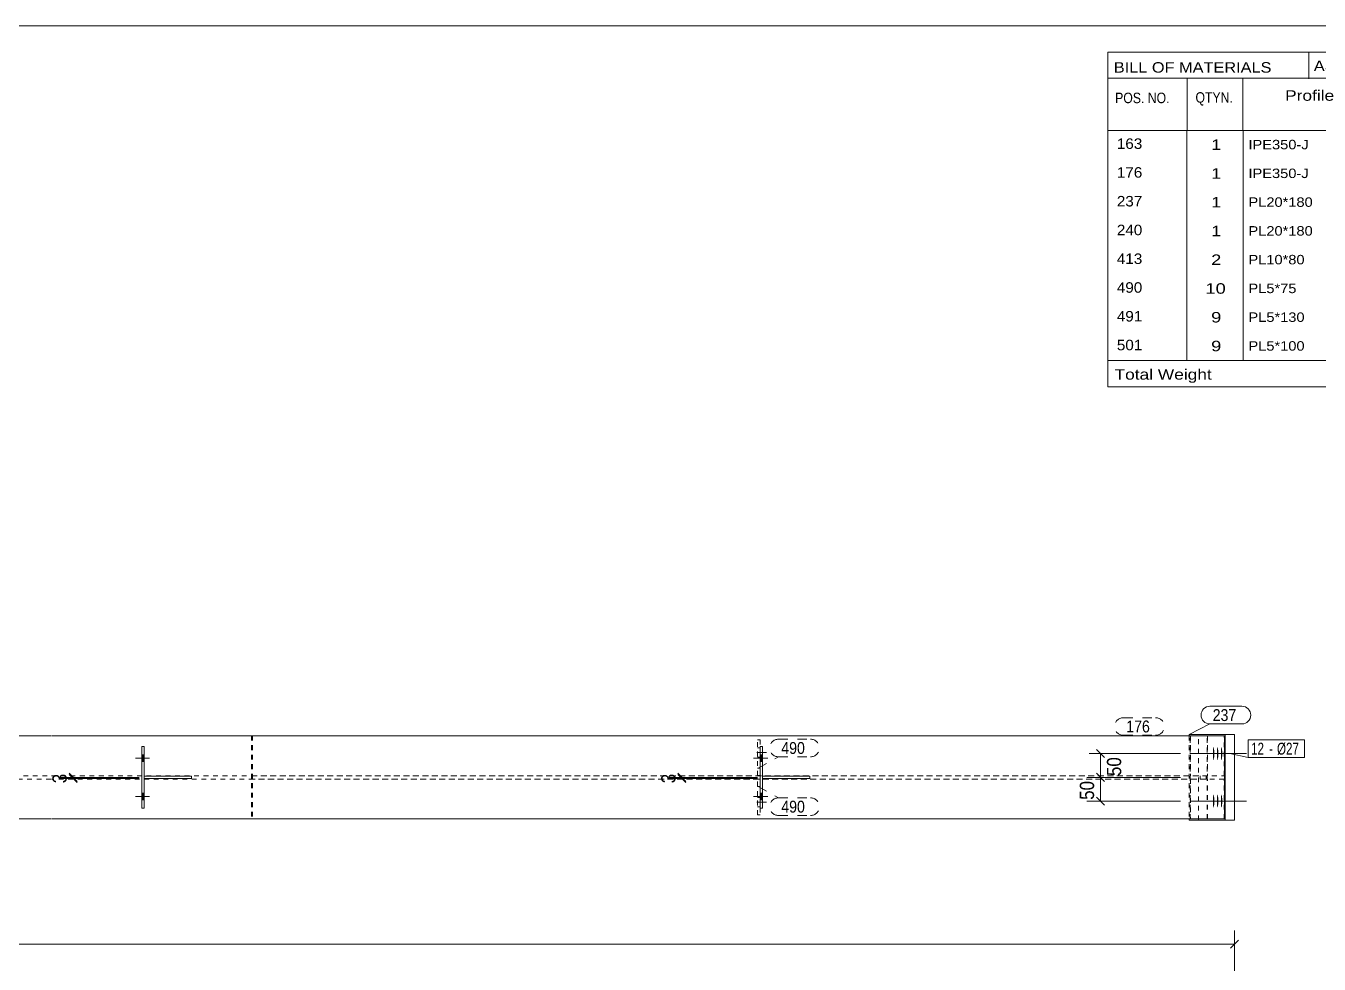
# Model space of a CAD drawing. Header units: millimetres. Extents: x 2 to 825, y 1 to 579.
# Drawn here: x 412.5 to 684.4, y 381.6 to 579 of the extents above; entities that cross this region are included whole.
import ezdxf

# ---------------------------------------------------------------- set-up
doc = ezdxf.new("R2010")
doc.units = ezdxf.units.MM
for name, pattern in [('XKITLINE00', [0]), ('XKITLINE01', [4, 1, -1, 1, -1]), ('XKITLINE02', [4, 2, -2])]:
    doc.linetypes.add(name, pattern=pattern)
for name, color, linetype, lineweight in [('Bolt', 3, 'Continuous', 0), ('BoltMark', 7, 'Continuous', 0), ('Dimensions', 7, 'Continuous', 0), ('DrawingSheet', 5, 'Continuous', 0), ('OtherObjectType', 7, 'Continuous', 0), ('Part', 2, 'Continuous', 0), ('PartMark', 7, 'Continuous', 0)]:
    doc.layers.add(name, color=color, linetype=linetype, lineweight=lineweight)
doc.styles.add('ARIAL', font='ARIAL.TTF')
doc.styles.add('ARIAL_NARROW', font='ARIALN.TTF')

# ---------------------------------------------------------------- blocks, each defined once
blk = doc.blocks.new('*A71')
at = {"layer": 'Bolt'}
for points in [[(662.37, 425.91), (662.37, 425.87), (662.37, 425.84), (662.37, 425.81), (662.37, 425.77), (662.37, 425.74), (662.37, 425.71), (662.37, 425.68), (662.37, 425.64), (662.37, 425.61), (662.37, 425.58), (662.37, 425.55), (662.37, 425.52), (662.36, 425.48), (662.36, 425.45), (662.36, 425.42), (662.36, 425.39), (662.36, 425.36), (662.36, 425.33), (662.36, 425.3), (662.35, 425.27), (662.35, 425.25), (662.35, 425.22), (662.35, 425.19), (662.35, 425.16), (662.34, 425.13), (662.34, 425.11), (662.34, 425.08), (662.34, 425.06), (662.34, 425.03), (662.33, 425.01), (662.33, 424.98), (662.33, 424.96), (662.33, 424.94), (662.32, 424.92), (662.32, 424.9), (662.32, 424.87), (662.32, 424.85), (662.31, 424.84), (662.31, 424.82), (662.31, 424.8), (662.3, 424.78), (662.3, 424.76), (662.3, 424.75), (662.29, 424.73), (662.29, 424.72), (662.29, 424.7), (662.29, 424.69), (662.28, 424.68), (662.28, 424.67), (662.28, 424.66), (662.27, 424.65), (662.27, 424.64), (662.27, 424.63), (662.26, 424.62), (662.26, 424.62), (662.26, 424.61), (662.25, 424.6), (662.25, 424.6), (662.24, 424.6), (662.24, 424.59), (662.24, 424.59), (662.23, 424.59), (662.23, 424.59), (662.23, 424.59), (662.22, 424.59), (662.22, 424.59), (662.22, 424.6), (662.21, 424.6), (662.21, 424.6), (662.21, 424.61), (662.2, 424.62), (662.2, 424.62), (662.2, 424.63), (662.19, 424.64), (662.19, 424.65), (662.19, 424.66), (662.18, 424.67), (662.18, 424.68), (662.18, 424.69), (662.17, 424.7), (662.17, 424.72), (662.17, 424.73), (662.16, 424.75), (662.16, 424.76), (662.16, 424.78), (662.16, 424.8), (662.15, 424.82), (662.15, 424.84), (662.15, 424.85), (662.14, 424.87), (662.14, 424.9), (662.14, 424.92), (662.14, 424.94), (662.13, 424.96), (662.13, 424.98), (662.13, 425.01), (662.13, 425.03), (662.12, 425.06), (662.12, 425.08), (662.12, 425.11), (662.12, 425.13), (662.12, 425.16), (662.11, 425.19), (662.11, 425.22), (662.11, 425.25), (662.11, 425.27), (662.11, 425.3), (662.1, 425.33), (662.1, 425.36), (662.1, 425.39), (662.1, 425.42), (662.1, 425.45), (662.1, 425.48), (662.1, 425.52), (662.1, 425.55), (662.09, 425.58), (662.09, 425.61), (662.09, 425.64), (662.09, 425.68), (662.09, 425.71), (662.09, 425.74), (662.09, 425.77), (662.09, 425.81), (662.09, 425.84), (662.09, 425.87), (662.09, 425.91), (662.09, 425.94), (662.09, 425.97), (662.09, 426.01), (662.09, 426.04), (662.09, 426.07), (662.09, 426.1), (662.09, 426.14), (662.09, 426.17), (662.09, 426.2), (662.09, 426.23), (662.09, 426.27), (662.09, 426.3), (662.1, 426.33), (662.1, 426.36), (662.1, 426.39), (662.1, 426.42), (662.1, 426.46), (662.1, 426.49), (662.1, 426.52), (662.1, 426.55), (662.11, 426.58), (662.11, 426.6), (662.11, 426.63), (662.11, 426.66), (662.11, 426.69), (662.12, 426.72), (662.12, 426.74), (662.12, 426.77), (662.12, 426.8), (662.12, 426.82), (662.13, 426.85), (662.13, 426.87), (662.13, 426.89), (662.13, 426.92), (662.14, 426.94), (662.14, 426.96), (662.14, 426.98), (662.14, 427), (662.15, 427.02), (662.15, 427.04), (662.15, 427.06), (662.16, 427.08), (662.16, 427.1), (662.16, 427.11), (662.16, 427.13), (662.17, 427.14), (662.17, 427.16), (662.17, 427.17), (662.18, 427.19), (662.18, 427.2), (662.18, 427.21), (662.19, 427.22), (662.19, 427.23), (662.19, 427.24), (662.2, 427.25), (662.2, 427.26), (662.2, 427.26), (662.21, 427.27), (662.21, 427.27), (662.21, 427.28), (662.22, 427.28), (662.22, 427.29), (662.22, 427.29), (662.23, 427.29), (662.23, 427.29), (662.23, 427.29), (662.24, 427.29), (662.24, 427.29), (662.24, 427.28), (662.25, 427.28), (662.25, 427.27), (662.26, 427.27), (662.26, 427.26), (662.26, 427.26), (662.27, 427.25), (662.27, 427.24), (662.27, 427.23), (662.28, 427.22), (662.28, 427.21), (662.28, 427.2), (662.29, 427.19), (662.29, 427.17), (662.29, 427.16), (662.29, 427.14), (662.3, 427.13), (662.3, 427.11), (662.3, 427.1), (662.31, 427.08), (662.31, 427.06), (662.31, 427.04), (662.32, 427.02), (662.32, 427), (662.32, 426.98), (662.32, 426.96), (662.33, 426.94), (662.33, 426.92), (662.33, 426.89), (662.33, 426.87), (662.34, 426.85), (662.34, 426.82), (662.34, 426.8), (662.34, 426.77), (662.34, 426.74), (662.35, 426.72), (662.35, 426.69), (662.35, 426.66), (662.35, 426.63), (662.35, 426.6), (662.36, 426.58), (662.36, 426.55), (662.36, 426.52), (662.36, 426.49), (662.36, 426.46), (662.36, 426.42), (662.36, 426.39), (662.37, 426.36), (662.37, 426.33), (662.37, 426.3), (662.37, 426.27), (662.37, 426.23), (662.37, 426.2), (662.37, 426.17), (662.37, 426.14), (662.37, 426.1), (662.37, 426.07), (662.37, 426.04), (662.37, 426.01), (662.37, 425.97), (662.37, 425.94)], [(663.21, 425.91), (663.21, 425.87), (663.21, 425.84), (663.21, 425.81), (663.21, 425.77), (663.21, 425.74), (663.21, 425.71), (663.21, 425.68), (663.21, 425.64), (663.21, 425.61), (663.21, 425.58), (663.21, 425.55), (663.2, 425.52), (663.2, 425.48), (663.2, 425.45), (663.2, 425.42), (663.2, 425.39), (663.2, 425.36), (663.2, 425.33), (663.2, 425.3), (663.19, 425.27), (663.19, 425.25), (663.19, 425.22), (663.19, 425.19), (663.19, 425.16), (663.18, 425.13), (663.18, 425.11), (663.18, 425.08), (663.18, 425.06), (663.18, 425.03), (663.17, 425.01), (663.17, 424.98), (663.17, 424.96), (663.17, 424.94), (663.16, 424.92), (663.16, 424.9), (663.16, 424.87), (663.15, 424.85), (663.15, 424.84), (663.15, 424.82), (663.15, 424.8), (663.14, 424.78), (663.14, 424.76), (663.14, 424.75), (663.13, 424.73), (663.13, 424.72), (663.13, 424.7), (663.12, 424.69), (663.12, 424.68), (663.12, 424.67), (663.11, 424.66), (663.11, 424.65), (663.11, 424.64), (663.1, 424.63), (663.1, 424.62), (663.1, 424.62), (663.09, 424.61), (663.09, 424.6), (663.09, 424.6), (663.08, 424.6), (663.08, 424.59), (663.08, 424.59), (663.07, 424.59), (663.07, 424.59), (663.07, 424.59), (663.06, 424.59), (663.06, 424.59), (663.06, 424.6), (663.05, 424.6), (663.05, 424.6), (663.05, 424.61), (663.04, 424.62), (663.04, 424.62), (663.04, 424.63), (663.03, 424.64), (663.03, 424.65), (663.03, 424.66), (663.02, 424.67), (663.02, 424.68), (663.02, 424.69), (663.01, 424.7), (663.01, 424.72), (663.01, 424.73), (663, 424.75), (663, 424.76), (663, 424.78), (662.99, 424.8), (662.99, 424.82), (662.99, 424.84), (662.99, 424.85), (662.98, 424.87), (662.98, 424.9), (662.98, 424.92), (662.98, 424.94), (662.97, 424.96), (662.97, 424.98), (662.97, 425.01), (662.97, 425.03), (662.96, 425.06), (662.96, 425.08), (662.96, 425.11), (662.96, 425.13), (662.95, 425.16), (662.95, 425.19), (662.95, 425.22), (662.95, 425.25), (662.95, 425.27), (662.95, 425.3), (662.94, 425.33), (662.94, 425.36), (662.94, 425.39), (662.94, 425.42), (662.94, 425.45), (662.94, 425.48), (662.94, 425.52), (662.93, 425.55), (662.93, 425.58), (662.93, 425.61), (662.93, 425.64), (662.93, 425.68), (662.93, 425.71), (662.93, 425.74), (662.93, 425.77), (662.93, 425.81), (662.93, 425.84), (662.93, 425.87), (662.93, 425.91), (662.93, 425.94), (662.93, 425.97), (662.93, 426.01), (662.93, 426.04), (662.93, 426.07), (662.93, 426.1), (662.93, 426.14), (662.93, 426.17), (662.93, 426.2), (662.93, 426.23), (662.93, 426.27), (662.93, 426.3), (662.93, 426.33), (662.94, 426.36), (662.94, 426.39), (662.94, 426.42), (662.94, 426.46), (662.94, 426.49), (662.94, 426.52), (662.94, 426.55), (662.95, 426.58), (662.95, 426.6), (662.95, 426.63), (662.95, 426.66), (662.95, 426.69), (662.95, 426.72), (662.96, 426.74), (662.96, 426.77), (662.96, 426.8), (662.96, 426.82), (662.97, 426.85), (662.97, 426.87), (662.97, 426.89), (662.97, 426.92), (662.98, 426.94), (662.98, 426.96), (662.98, 426.98), (662.98, 427), (662.99, 427.02), (662.99, 427.04), (662.99, 427.06), (662.99, 427.08), (663, 427.1), (663, 427.11), (663, 427.13), (663.01, 427.14), (663.01, 427.16), (663.01, 427.17), (663.02, 427.19), (663.02, 427.2), (663.02, 427.21), (663.03, 427.22), (663.03, 427.23), (663.03, 427.24), (663.04, 427.25), (663.04, 427.26), (663.04, 427.26), (663.05, 427.27), (663.05, 427.27), (663.05, 427.28), (663.06, 427.28), (663.06, 427.29), (663.06, 427.29), (663.07, 427.29), (663.07, 427.29), (663.07, 427.29), (663.08, 427.29), (663.08, 427.29), (663.08, 427.28), (663.09, 427.28), (663.09, 427.27), (663.09, 427.27), (663.1, 427.26), (663.1, 427.26), (663.1, 427.25), (663.11, 427.24), (663.11, 427.23), (663.11, 427.22), (663.12, 427.21), (663.12, 427.2), (663.12, 427.19), (663.13, 427.17), (663.13, 427.16), (663.13, 427.14), (663.14, 427.13), (663.14, 427.11), (663.14, 427.1), (663.15, 427.08), (663.15, 427.06), (663.15, 427.04), (663.15, 427.02), (663.16, 427), (663.16, 426.98), (663.16, 426.96), (663.17, 426.94), (663.17, 426.92), (663.17, 426.89), (663.17, 426.87), (663.18, 426.85), (663.18, 426.82), (663.18, 426.8), (663.18, 426.77), (663.18, 426.74), (663.19, 426.72), (663.19, 426.69), (663.19, 426.66), (663.19, 426.63), (663.19, 426.6), (663.2, 426.58), (663.2, 426.55), (663.2, 426.52), (663.2, 426.49), (663.2, 426.46), (663.2, 426.42), (663.2, 426.39), (663.2, 426.36), (663.21, 426.33), (663.21, 426.3), (663.21, 426.27), (663.21, 426.23), (663.21, 426.2), (663.21, 426.17), (663.21, 426.14), (663.21, 426.1), (663.21, 426.07), (663.21, 426.04), (663.21, 426.01), (663.21, 425.97), (663.21, 425.94)], [(664.05, 425.91), (664.05, 425.87), (664.05, 425.84), (664.05, 425.81), (664.05, 425.77), (664.05, 425.74), (664.05, 425.71), (664.05, 425.68), (664.05, 425.64), (664.05, 425.61), (664.05, 425.58), (664.04, 425.55), (664.04, 425.52), (664.04, 425.48), (664.04, 425.45), (664.04, 425.42), (664.04, 425.39), (664.04, 425.36), (664.04, 425.33), (664.03, 425.3), (664.03, 425.27), (664.03, 425.25), (664.03, 425.22), (664.03, 425.19), (664.03, 425.16), (664.02, 425.13), (664.02, 425.11), (664.02, 425.08), (664.02, 425.06), (664.01, 425.03), (664.01, 425.01), (664.01, 424.98), (664.01, 424.96), (664, 424.94), (664, 424.92), (664, 424.9), (664, 424.87), (663.99, 424.85), (663.99, 424.84), (663.99, 424.82), (663.99, 424.8), (663.98, 424.78), (663.98, 424.76), (663.98, 424.75), (663.97, 424.73), (663.97, 424.72), (663.97, 424.7), (663.96, 424.69), (663.96, 424.68), (663.96, 424.67), (663.95, 424.66), (663.95, 424.65), (663.95, 424.64), (663.94, 424.63), (663.94, 424.62), (663.94, 424.62), (663.93, 424.61), (663.93, 424.6), (663.93, 424.6), (663.92, 424.6), (663.92, 424.59), (663.92, 424.59), (663.91, 424.59), (663.91, 424.59), (663.91, 424.59), (663.9, 424.59), (663.9, 424.59), (663.9, 424.6), (663.89, 424.6), (663.89, 424.6), (663.89, 424.61), (663.88, 424.62), (663.88, 424.62), (663.87, 424.63), (663.87, 424.64), (663.87, 424.65), (663.86, 424.66), (663.86, 424.67), (663.86, 424.68), (663.86, 424.69), (663.85, 424.7), (663.85, 424.72), (663.85, 424.73), (663.84, 424.75), (663.84, 424.76), (663.84, 424.78), (663.83, 424.8), (663.83, 424.82), (663.83, 424.84), (663.83, 424.85), (663.82, 424.87), (663.82, 424.9), (663.82, 424.92), (663.81, 424.94), (663.81, 424.96), (663.81, 424.98), (663.81, 425.01), (663.8, 425.03), (663.8, 425.06), (663.8, 425.08), (663.8, 425.11), (663.8, 425.13), (663.79, 425.16), (663.79, 425.19), (663.79, 425.22), (663.79, 425.25), (663.79, 425.27), (663.78, 425.3), (663.78, 425.33), (663.78, 425.36), (663.78, 425.39), (663.78, 425.42), (663.78, 425.45), (663.78, 425.48), (663.77, 425.52), (663.77, 425.55), (663.77, 425.58), (663.77, 425.61), (663.77, 425.64), (663.77, 425.68), (663.77, 425.71), (663.77, 425.74), (663.77, 425.77), (663.77, 425.81), (663.77, 425.84), (663.77, 425.87), (663.77, 425.91), (663.77, 425.94), (663.77, 425.97), (663.77, 426.01), (663.77, 426.04), (663.77, 426.07), (663.77, 426.1), (663.77, 426.14), (663.77, 426.17), (663.77, 426.2), (663.77, 426.23), (663.77, 426.27), (663.77, 426.3), (663.77, 426.33), (663.77, 426.36), (663.78, 426.39), (663.78, 426.42), (663.78, 426.46), (663.78, 426.49), (663.78, 426.52), (663.78, 426.55), (663.78, 426.58), (663.79, 426.6), (663.79, 426.63), (663.79, 426.66), (663.79, 426.69), (663.79, 426.72), (663.8, 426.74), (663.8, 426.77), (663.8, 426.8), (663.8, 426.82), (663.8, 426.85), (663.81, 426.87), (663.81, 426.89), (663.81, 426.92), (663.81, 426.94), (663.82, 426.96), (663.82, 426.98), (663.82, 427), (663.83, 427.02), (663.83, 427.04), (663.83, 427.06), (663.83, 427.08), (663.84, 427.1), (663.84, 427.11), (663.84, 427.13), (663.85, 427.14), (663.85, 427.16), (663.85, 427.17), (663.86, 427.19), (663.86, 427.2), (663.86, 427.21), (663.86, 427.22), (663.87, 427.23), (663.87, 427.24), (663.87, 427.25), (663.88, 427.26), (663.88, 427.26), (663.89, 427.27), (663.89, 427.27), (663.89, 427.28), (663.9, 427.28), (663.9, 427.29), (663.9, 427.29), (663.91, 427.29), (663.91, 427.29), (663.91, 427.29), (663.92, 427.29), (663.92, 427.29), (663.92, 427.28), (663.93, 427.28), (663.93, 427.27), (663.93, 427.27), (663.94, 427.26), (663.94, 427.26), (663.94, 427.25), (663.95, 427.24), (663.95, 427.23), (663.95, 427.22), (663.96, 427.21), (663.96, 427.2), (663.96, 427.19), (663.97, 427.17), (663.97, 427.16), (663.97, 427.14), (663.98, 427.13), (663.98, 427.11), (663.98, 427.1), (663.99, 427.08), (663.99, 427.06), (663.99, 427.04), (663.99, 427.02), (664, 427), (664, 426.98), (664, 426.96), (664, 426.94), (664.01, 426.92), (664.01, 426.89), (664.01, 426.87), (664.01, 426.85), (664.02, 426.82), (664.02, 426.8), (664.02, 426.77), (664.02, 426.74), (664.03, 426.72), (664.03, 426.69), (664.03, 426.66), (664.03, 426.63), (664.03, 426.6), (664.03, 426.58), (664.04, 426.55), (664.04, 426.52), (664.04, 426.49), (664.04, 426.46), (664.04, 426.42), (664.04, 426.39), (664.04, 426.36), (664.04, 426.33), (664.05, 426.3), (664.05, 426.27), (664.05, 426.23), (664.05, 426.2), (664.05, 426.17), (664.05, 426.14), (664.05, 426.1), (664.05, 426.07), (664.05, 426.04), (664.05, 426.01), (664.05, 425.97), (664.05, 425.94)], [(662.37, 415.91), (662.37, 415.87), (662.37, 415.84), (662.37, 415.81), (662.37, 415.77), (662.37, 415.74), (662.37, 415.71), (662.37, 415.68), (662.37, 415.64), (662.37, 415.61), (662.37, 415.58), (662.37, 415.55), (662.37, 415.52), (662.36, 415.48), (662.36, 415.45), (662.36, 415.42), (662.36, 415.39), (662.36, 415.36), (662.36, 415.33), (662.36, 415.3), (662.35, 415.27), (662.35, 415.25), (662.35, 415.22), (662.35, 415.19), (662.35, 415.16), (662.34, 415.13), (662.34, 415.11), (662.34, 415.08), (662.34, 415.06), (662.34, 415.03), (662.33, 415.01), (662.33, 414.98), (662.33, 414.96), (662.33, 414.94), (662.32, 414.92), (662.32, 414.9), (662.32, 414.87), (662.32, 414.85), (662.31, 414.84), (662.31, 414.82), (662.31, 414.8), (662.3, 414.78), (662.3, 414.76), (662.3, 414.75), (662.29, 414.73), (662.29, 414.72), (662.29, 414.7), (662.29, 414.69), (662.28, 414.68), (662.28, 414.67), (662.28, 414.66), (662.27, 414.65), (662.27, 414.64), (662.27, 414.63), (662.26, 414.62), (662.26, 414.62), (662.26, 414.61), (662.25, 414.6), (662.25, 414.6), (662.24, 414.6), (662.24, 414.59), (662.24, 414.59), (662.23, 414.59), (662.23, 414.59), (662.23, 414.59), (662.22, 414.59), (662.22, 414.59), (662.22, 414.6), (662.21, 414.6), (662.21, 414.6), (662.21, 414.61), (662.2, 414.62), (662.2, 414.62), (662.2, 414.63), (662.19, 414.64), (662.19, 414.65), (662.19, 414.66), (662.18, 414.67), (662.18, 414.68), (662.18, 414.69), (662.17, 414.7), (662.17, 414.72), (662.17, 414.73), (662.16, 414.75), (662.16, 414.76), (662.16, 414.78), (662.16, 414.8), (662.15, 414.82), (662.15, 414.84), (662.15, 414.85), (662.14, 414.87), (662.14, 414.9), (662.14, 414.92), (662.14, 414.94), (662.13, 414.96), (662.13, 414.98), (662.13, 415.01), (662.13, 415.03), (662.12, 415.06), (662.12, 415.08), (662.12, 415.11), (662.12, 415.13), (662.12, 415.16), (662.11, 415.19), (662.11, 415.22), (662.11, 415.25), (662.11, 415.27), (662.11, 415.3), (662.1, 415.33), (662.1, 415.36), (662.1, 415.39), (662.1, 415.42), (662.1, 415.45), (662.1, 415.48), (662.1, 415.52), (662.1, 415.55), (662.09, 415.58), (662.09, 415.61), (662.09, 415.64), (662.09, 415.68), (662.09, 415.71), (662.09, 415.74), (662.09, 415.77), (662.09, 415.81), (662.09, 415.84), (662.09, 415.87), (662.09, 415.91), (662.09, 415.94), (662.09, 415.97), (662.09, 416.01), (662.09, 416.04), (662.09, 416.07), (662.09, 416.1), (662.09, 416.14), (662.09, 416.17), (662.09, 416.2), (662.09, 416.23), (662.09, 416.27), (662.09, 416.3), (662.1, 416.33), (662.1, 416.36), (662.1, 416.39), (662.1, 416.42), (662.1, 416.46), (662.1, 416.49), (662.1, 416.52), (662.1, 416.55), (662.11, 416.58), (662.11, 416.6), (662.11, 416.63), (662.11, 416.66), (662.11, 416.69), (662.12, 416.72), (662.12, 416.74), (662.12, 416.77), (662.12, 416.8), (662.12, 416.82), (662.13, 416.85), (662.13, 416.87), (662.13, 416.89), (662.13, 416.92), (662.14, 416.94), (662.14, 416.96), (662.14, 416.98), (662.14, 417), (662.15, 417.02), (662.15, 417.04), (662.15, 417.06), (662.16, 417.08), (662.16, 417.1), (662.16, 417.11), (662.16, 417.13), (662.17, 417.14), (662.17, 417.16), (662.17, 417.17), (662.18, 417.19), (662.18, 417.2), (662.18, 417.21), (662.19, 417.22), (662.19, 417.23), (662.19, 417.24), (662.2, 417.25), (662.2, 417.26), (662.2, 417.26), (662.21, 417.27), (662.21, 417.27), (662.21, 417.28), (662.22, 417.28), (662.22, 417.29), (662.22, 417.29), (662.23, 417.29), (662.23, 417.29), (662.23, 417.29), (662.24, 417.29), (662.24, 417.29), (662.24, 417.28), (662.25, 417.28), (662.25, 417.27), (662.26, 417.27), (662.26, 417.26), (662.26, 417.26), (662.27, 417.25), (662.27, 417.24), (662.27, 417.23), (662.28, 417.22), (662.28, 417.21), (662.28, 417.2), (662.29, 417.19), (662.29, 417.17), (662.29, 417.16), (662.29, 417.14), (662.3, 417.13), (662.3, 417.11), (662.3, 417.1), (662.31, 417.08), (662.31, 417.06), (662.31, 417.04), (662.32, 417.02), (662.32, 417), (662.32, 416.98), (662.32, 416.96), (662.33, 416.94), (662.33, 416.92), (662.33, 416.89), (662.33, 416.87), (662.34, 416.85), (662.34, 416.82), (662.34, 416.8), (662.34, 416.77), (662.34, 416.74), (662.35, 416.72), (662.35, 416.69), (662.35, 416.66), (662.35, 416.63), (662.35, 416.6), (662.36, 416.58), (662.36, 416.55), (662.36, 416.52), (662.36, 416.49), (662.36, 416.46), (662.36, 416.42), (662.36, 416.39), (662.37, 416.36), (662.37, 416.33), (662.37, 416.3), (662.37, 416.27), (662.37, 416.23), (662.37, 416.2), (662.37, 416.17), (662.37, 416.14), (662.37, 416.1), (662.37, 416.07), (662.37, 416.04), (662.37, 416.01), (662.37, 415.97), (662.37, 415.94)], [(663.21, 415.91), (663.21, 415.87), (663.21, 415.84), (663.21, 415.81), (663.21, 415.77), (663.21, 415.74), (663.21, 415.71), (663.21, 415.68), (663.21, 415.64), (663.21, 415.61), (663.21, 415.58), (663.21, 415.55), (663.2, 415.52), (663.2, 415.48), (663.2, 415.45), (663.2, 415.42), (663.2, 415.39), (663.2, 415.36), (663.2, 415.33), (663.2, 415.3), (663.19, 415.27), (663.19, 415.25), (663.19, 415.22), (663.19, 415.19), (663.19, 415.16), (663.18, 415.13), (663.18, 415.11), (663.18, 415.08), (663.18, 415.06), (663.18, 415.03), (663.17, 415.01), (663.17, 414.98), (663.17, 414.96), (663.17, 414.94), (663.16, 414.92), (663.16, 414.9), (663.16, 414.87), (663.15, 414.85), (663.15, 414.84), (663.15, 414.82), (663.15, 414.8), (663.14, 414.78), (663.14, 414.76), (663.14, 414.75), (663.13, 414.73), (663.13, 414.72), (663.13, 414.7), (663.12, 414.69), (663.12, 414.68), (663.12, 414.67), (663.11, 414.66), (663.11, 414.65), (663.11, 414.64), (663.1, 414.63), (663.1, 414.62), (663.1, 414.62), (663.09, 414.61), (663.09, 414.6), (663.09, 414.6), (663.08, 414.6), (663.08, 414.59), (663.08, 414.59), (663.07, 414.59), (663.07, 414.59), (663.07, 414.59), (663.06, 414.59), (663.06, 414.59), (663.06, 414.6), (663.05, 414.6), (663.05, 414.6), (663.05, 414.61), (663.04, 414.62), (663.04, 414.62), (663.04, 414.63), (663.03, 414.64), (663.03, 414.65), (663.03, 414.66), (663.02, 414.67), (663.02, 414.68), (663.02, 414.69), (663.01, 414.7), (663.01, 414.72), (663.01, 414.73), (663, 414.75), (663, 414.76), (663, 414.78), (662.99, 414.8), (662.99, 414.82), (662.99, 414.84), (662.99, 414.85), (662.98, 414.87), (662.98, 414.9), (662.98, 414.92), (662.98, 414.94), (662.97, 414.96), (662.97, 414.98), (662.97, 415.01), (662.97, 415.03), (662.96, 415.06), (662.96, 415.08), (662.96, 415.11), (662.96, 415.13), (662.95, 415.16), (662.95, 415.19), (662.95, 415.22), (662.95, 415.25), (662.95, 415.27), (662.95, 415.3), (662.94, 415.33), (662.94, 415.36), (662.94, 415.39), (662.94, 415.42), (662.94, 415.45), (662.94, 415.48), (662.94, 415.52), (662.93, 415.55), (662.93, 415.58), (662.93, 415.61), (662.93, 415.64), (662.93, 415.68), (662.93, 415.71), (662.93, 415.74), (662.93, 415.77), (662.93, 415.81), (662.93, 415.84), (662.93, 415.87), (662.93, 415.91), (662.93, 415.94), (662.93, 415.97), (662.93, 416.01), (662.93, 416.04), (662.93, 416.07), (662.93, 416.1), (662.93, 416.14), (662.93, 416.17), (662.93, 416.2), (662.93, 416.23), (662.93, 416.27), (662.93, 416.3), (662.93, 416.33), (662.94, 416.36), (662.94, 416.39), (662.94, 416.42), (662.94, 416.46), (662.94, 416.49), (662.94, 416.52), (662.94, 416.55), (662.95, 416.58), (662.95, 416.6), (662.95, 416.63), (662.95, 416.66), (662.95, 416.69), (662.95, 416.72), (662.96, 416.74), (662.96, 416.77), (662.96, 416.8), (662.96, 416.82), (662.97, 416.85), (662.97, 416.87), (662.97, 416.89), (662.97, 416.92), (662.98, 416.94), (662.98, 416.96), (662.98, 416.98), (662.98, 417), (662.99, 417.02), (662.99, 417.04), (662.99, 417.06), (662.99, 417.08), (663, 417.1), (663, 417.11), (663, 417.13), (663.01, 417.14), (663.01, 417.16), (663.01, 417.17), (663.02, 417.19), (663.02, 417.2), (663.02, 417.21), (663.03, 417.22), (663.03, 417.23), (663.03, 417.24), (663.04, 417.25), (663.04, 417.26), (663.04, 417.26), (663.05, 417.27), (663.05, 417.27), (663.05, 417.28), (663.06, 417.28), (663.06, 417.29), (663.06, 417.29), (663.07, 417.29), (663.07, 417.29), (663.07, 417.29), (663.08, 417.29), (663.08, 417.29), (663.08, 417.28), (663.09, 417.28), (663.09, 417.27), (663.09, 417.27), (663.1, 417.26), (663.1, 417.26), (663.1, 417.25), (663.11, 417.24), (663.11, 417.23), (663.11, 417.22), (663.12, 417.21), (663.12, 417.2), (663.12, 417.19), (663.13, 417.17), (663.13, 417.16), (663.13, 417.14), (663.14, 417.13), (663.14, 417.11), (663.14, 417.1), (663.15, 417.08), (663.15, 417.06), (663.15, 417.04), (663.15, 417.02), (663.16, 417), (663.16, 416.98), (663.16, 416.96), (663.17, 416.94), (663.17, 416.92), (663.17, 416.89), (663.17, 416.87), (663.18, 416.85), (663.18, 416.82), (663.18, 416.8), (663.18, 416.77), (663.18, 416.74), (663.19, 416.72), (663.19, 416.69), (663.19, 416.66), (663.19, 416.63), (663.19, 416.6), (663.2, 416.58), (663.2, 416.55), (663.2, 416.52), (663.2, 416.49), (663.2, 416.46), (663.2, 416.42), (663.2, 416.39), (663.2, 416.36), (663.21, 416.33), (663.21, 416.3), (663.21, 416.27), (663.21, 416.23), (663.21, 416.2), (663.21, 416.17), (663.21, 416.14), (663.21, 416.1), (663.21, 416.07), (663.21, 416.04), (663.21, 416.01), (663.21, 415.97), (663.21, 415.94)], [(664.05, 415.91), (664.05, 415.87), (664.05, 415.84), (664.05, 415.81), (664.05, 415.77), (664.05, 415.74), (664.05, 415.71), (664.05, 415.68), (664.05, 415.64), (664.05, 415.61), (664.05, 415.58), (664.04, 415.55), (664.04, 415.52), (664.04, 415.48), (664.04, 415.45), (664.04, 415.42), (664.04, 415.39), (664.04, 415.36), (664.04, 415.33), (664.03, 415.3), (664.03, 415.27), (664.03, 415.25), (664.03, 415.22), (664.03, 415.19), (664.03, 415.16), (664.02, 415.13), (664.02, 415.11), (664.02, 415.08), (664.02, 415.06), (664.01, 415.03), (664.01, 415.01), (664.01, 414.98), (664.01, 414.96), (664, 414.94), (664, 414.92), (664, 414.9), (664, 414.87), (663.99, 414.85), (663.99, 414.84), (663.99, 414.82), (663.99, 414.8), (663.98, 414.78), (663.98, 414.76), (663.98, 414.75), (663.97, 414.73), (663.97, 414.72), (663.97, 414.7), (663.96, 414.69), (663.96, 414.68), (663.96, 414.67), (663.95, 414.66), (663.95, 414.65), (663.95, 414.64), (663.94, 414.63), (663.94, 414.62), (663.94, 414.62), (663.93, 414.61), (663.93, 414.6), (663.93, 414.6), (663.92, 414.6), (663.92, 414.59), (663.92, 414.59), (663.91, 414.59), (663.91, 414.59), (663.91, 414.59), (663.9, 414.59), (663.9, 414.59), (663.9, 414.6), (663.89, 414.6), (663.89, 414.6), (663.89, 414.61), (663.88, 414.62), (663.88, 414.62), (663.87, 414.63), (663.87, 414.64), (663.87, 414.65), (663.86, 414.66), (663.86, 414.67), (663.86, 414.68), (663.86, 414.69), (663.85, 414.7), (663.85, 414.72), (663.85, 414.73), (663.84, 414.75), (663.84, 414.76), (663.84, 414.78), (663.83, 414.8), (663.83, 414.82), (663.83, 414.84), (663.83, 414.85), (663.82, 414.87), (663.82, 414.9), (663.82, 414.92), (663.81, 414.94), (663.81, 414.96), (663.81, 414.98), (663.81, 415.01), (663.8, 415.03), (663.8, 415.06), (663.8, 415.08), (663.8, 415.11), (663.8, 415.13), (663.79, 415.16), (663.79, 415.19), (663.79, 415.22), (663.79, 415.25), (663.79, 415.27), (663.78, 415.3), (663.78, 415.33), (663.78, 415.36), (663.78, 415.39), (663.78, 415.42), (663.78, 415.45), (663.78, 415.48), (663.77, 415.52), (663.77, 415.55), (663.77, 415.58), (663.77, 415.61), (663.77, 415.64), (663.77, 415.68), (663.77, 415.71), (663.77, 415.74), (663.77, 415.77), (663.77, 415.81), (663.77, 415.84), (663.77, 415.87), (663.77, 415.91), (663.77, 415.94), (663.77, 415.97), (663.77, 416.01), (663.77, 416.04), (663.77, 416.07), (663.77, 416.1), (663.77, 416.14), (663.77, 416.17), (663.77, 416.2), (663.77, 416.23), (663.77, 416.27), (663.77, 416.3), (663.77, 416.33), (663.77, 416.36), (663.78, 416.39), (663.78, 416.42), (663.78, 416.46), (663.78, 416.49), (663.78, 416.52), (663.78, 416.55), (663.78, 416.58), (663.79, 416.6), (663.79, 416.63), (663.79, 416.66), (663.79, 416.69), (663.79, 416.72), (663.8, 416.74), (663.8, 416.77), (663.8, 416.8), (663.8, 416.82), (663.8, 416.85), (663.81, 416.87), (663.81, 416.89), (663.81, 416.92), (663.81, 416.94), (663.82, 416.96), (663.82, 416.98), (663.82, 417), (663.83, 417.02), (663.83, 417.04), (663.83, 417.06), (663.83, 417.08), (663.84, 417.1), (663.84, 417.11), (663.84, 417.13), (663.85, 417.14), (663.85, 417.16), (663.85, 417.17), (663.86, 417.19), (663.86, 417.2), (663.86, 417.21), (663.86, 417.22), (663.87, 417.23), (663.87, 417.24), (663.87, 417.25), (663.88, 417.26), (663.88, 417.26), (663.89, 417.27), (663.89, 417.27), (663.89, 417.28), (663.9, 417.28), (663.9, 417.29), (663.9, 417.29), (663.91, 417.29), (663.91, 417.29), (663.91, 417.29), (663.92, 417.29), (663.92, 417.29), (663.92, 417.28), (663.93, 417.28), (663.93, 417.27), (663.93, 417.27), (663.94, 417.26), (663.94, 417.26), (663.94, 417.25), (663.95, 417.24), (663.95, 417.23), (663.95, 417.22), (663.96, 417.21), (663.96, 417.2), (663.96, 417.19), (663.97, 417.17), (663.97, 417.16), (663.97, 417.14), (663.98, 417.13), (663.98, 417.11), (663.98, 417.1), (663.99, 417.08), (663.99, 417.06), (663.99, 417.04), (663.99, 417.02), (664, 417), (664, 416.98), (664, 416.96), (664, 416.94), (664.01, 416.92), (664.01, 416.89), (664.01, 416.87), (664.01, 416.85), (664.02, 416.82), (664.02, 416.8), (664.02, 416.77), (664.02, 416.74), (664.03, 416.72), (664.03, 416.69), (664.03, 416.66), (664.03, 416.63), (664.03, 416.6), (664.03, 416.58), (664.04, 416.55), (664.04, 416.52), (664.04, 416.49), (664.04, 416.46), (664.04, 416.42), (664.04, 416.39), (664.04, 416.36), (664.04, 416.33), (664.05, 416.3), (664.05, 416.27), (664.05, 416.23), (664.05, 416.2), (664.05, 416.17), (664.05, 416.14), (664.05, 416.1), (664.05, 416.07), (664.05, 416.04), (664.05, 416.01), (664.05, 415.97), (664.05, 415.94)]]:
    blk.add_hatch(color=3, dxfattribs=at).paths.add_polyline_path(points, flags=17)
at = {"layer": 'Bolt', "color": 3, "linetype": 'XKITLINE02', "lineweight": 0}
for p, q in [((663.26, 425.94), (656.29, 425.94)), ((664.1, 425.94), (657.13, 425.94)), ((664.93, 425.94), (657.97, 425.94)), ((663.26, 415.94), (656.29, 415.94)), ((664.1, 415.94), (657.13, 415.94)), ((664.93, 415.94), (657.97, 415.94))]:
    blk.add_line(p, q, dxfattribs=at)
at = {"layer": 'Bolt', "color": 3, "linetype": 'XKITLINE00', "lineweight": 0}
for p, q in [((667.45, 425.94), (660.49, 425.94)), ((668.29, 425.94), (661.33, 425.94)), ((669.13, 425.94), (662.17, 425.94)), ((667.45, 415.94), (660.49, 415.94)), ((668.29, 415.94), (661.33, 415.94)), ((669.13, 415.94), (662.17, 415.94))]:
    blk.add_line(p, q, dxfattribs=at)
blk = doc.blocks.new('*A73')
at = {"layer": 'Part', "color": 2, "linetype": 'XKITLINE00', "lineweight": 0}
for p, q in [((417.79, 429.69), (369.99, 429.69)), ((664.54, 429.69), (417.89, 429.69)), ((664.54, 412.19), (664.54, 429.69)), ((369.99, 412.19), (417.79, 412.19)), ((417.89, 412.19), (664.54, 412.19))]:
    blk.add_line(p, q, dxfattribs=at)
at = {"layer": 'Part', "color": 7, "linetype": 'XKITLINE01', "lineweight": 0}
for p, q in [((660.85, 412.19), (660.85, 429.69)), ((660.96, 429.69), (660.96, 421.29)), ((664.42, 421.29), (664.42, 429.69)), ((369.99, 421.29), (417.79, 421.29)), ((417.79, 420.59), (369.99, 420.59)), ((417.89, 421.29), (664.42, 421.29)), ((664.42, 420.59), (417.89, 420.59)), ((660.96, 412.19), (660.96, 420.59)), ((664.42, 412.19), (664.42, 420.59))]:
    blk.add_line(p, q, dxfattribs=at)
blk = doc.blocks.new('*A74')
at = {"layer": 'Part', "color": 2, "linetype": 'XKITLINE00', "lineweight": 0}
for p, q in [((566.87, 414.44), (566.87, 427.44)), ((566.87, 427.44), (567.37, 427.44)), ((567.37, 427.44), (567.37, 414.44)), ((567.37, 414.44), (566.87, 414.44))]:
    blk.add_line(p, q, dxfattribs=at)
blk = doc.blocks.new('*A75')
at = {"layer": 'Part', "color": 2, "linetype": 'XKITLINE00', "lineweight": 0}
for p, q in [((567.37, 421.19), (577.37, 421.19)), ((577.37, 420.69), (567.37, 420.69)), ((577.37, 420.69), (577.37, 421.19))]:
    blk.add_line(p, q, dxfattribs=at)
at = {"layer": 'Part', "color": 7, "linetype": 'XKITLINE01', "lineweight": 0}
blk.add_line((567.37, 420.69), (567.37, 421.19), dxfattribs=at)
blk.add_line((567.37, 420.69), (567.37, 421.19), dxfattribs=at)
blk = doc.blocks.new('*A76')
at = {"layer": 'Part', "color": 7, "linetype": 'XKITLINE01', "lineweight": 0}
for p, q in [((566.37, 413.04), (566.37, 420.54)), ((566.37, 420.54), (566.87, 420.54)), ((566.37, 419.04), (566.87, 419.04)), ((566.87, 420.54), (566.87, 413.04)), ((566.87, 413.04), (566.37, 413.04))]:
    blk.add_line(p, q, dxfattribs=at)
blk = doc.blocks.new('*A77')
at = {"layer": 'Part', "color": 7, "linetype": 'XKITLINE01', "lineweight": 0}
for p, q in [((566.37, 421.34), (566.37, 428.84)), ((566.37, 428.84), (566.87, 428.84)), ((566.87, 428.84), (566.87, 421.34)), ((566.37, 422.84), (566.87, 422.84)), ((566.87, 421.34), (566.37, 421.34))]:
    blk.add_line(p, q, dxfattribs=at)
blk = doc.blocks.new('*A78')
at = {"layer": 'Part', "color": 2, "linetype": 'XKITLINE00', "lineweight": 0}
for p, q in [((436.87, 414.44), (436.87, 427.44)), ((436.87, 427.44), (437.37, 427.44)), ((437.37, 427.44), (437.37, 414.44)), ((437.37, 414.44), (436.87, 414.44))]:
    blk.add_line(p, q, dxfattribs=at)
blk = doc.blocks.new('*A79')
at = {"layer": 'Part', "color": 2, "linetype": 'XKITLINE00', "lineweight": 0}
for p, q in [((437.37, 421.19), (447.37, 421.19)), ((447.37, 420.69), (437.37, 420.69)), ((447.37, 420.69), (447.37, 421.19))]:
    blk.add_line(p, q, dxfattribs=at)
at = {"layer": 'Part', "color": 7, "linetype": 'XKITLINE01', "lineweight": 0}
blk.add_line((437.37, 420.69), (437.37, 421.19), dxfattribs=at)
blk.add_line((437.37, 420.69), (437.37, 421.19), dxfattribs=at)
blk = doc.blocks.new('*A102')
at = {"layer": 'Part', "color": 7, "linetype": 'XKITLINE01', "lineweight": 0}
for p, q in [((459.97, 429.69), (657.4, 429.69)), ((459.97, 429.69), (459.97, 412.19)), ((460.15, 429.69), (460.15, 412.19)), ((657.28, 412.19), (657.28, 429.69)), ((657.4, 429.69), (657.4, 421.29)), ((460.15, 421.29), (660.69, 421.29)), ((660.69, 420.59), (460.15, 420.59)), ((657.4, 420.59), (657.4, 412.19)), ((659.39, 420.59), (659.39, 421.29)), ((660.69, 421.29), (660.69, 420.59)), ((657.4, 412.19), (459.97, 412.19))]:
    blk.add_line(p, q, dxfattribs=at)
blk = doc.blocks.new('*A103')
at = {"layer": 'Part', "color": 2, "linetype": 'XKITLINE00', "lineweight": 0}
for p, q in [((657.09, 429.94), (657.09, 429.69)), ((664.64, 429.94), (657.09, 429.94)), ((666.63, 429.94), (664.64, 429.94)), ((664.64, 411.94), (664.64, 429.94)), ((666.63, 429.94), (666.63, 411.94)), ((657.09, 411.94), (657.09, 412.19)), ((666.63, 411.94), (657.09, 411.94))]:
    blk.add_line(p, q, dxfattribs=at)
at = {"layer": 'Part', "color": 7, "linetype": 'XKITLINE01', "lineweight": 0}
for p, q in [((657.09, 429.69), (657.09, 412.19)), ((659.08, 411.94), (659.08, 429.94))]:
    blk.add_line(p, q, dxfattribs=at)
blk = doc.blocks.new('*A107')
at = {"layer": 'Bolt'}
for points in [[(566.87, 425.64), (567.37, 425.64), (567.37, 424.24), (566.87, 424.24)], [(566.87, 425.64), (567.37, 425.64), (567.37, 424.24), (566.87, 424.24)], [(566.87, 417.64), (567.37, 417.64), (567.37, 416.24), (566.87, 416.24)], [(566.87, 417.64), (567.37, 417.64), (567.37, 416.24), (566.87, 416.24)]]:
    blk.add_hatch(color=3, dxfattribs=at).paths.add_polyline_path(points, flags=17)
at = {"layer": 'Bolt', "color": 3, "linetype": 'XKITLINE00', "lineweight": 0}
for p, q in [((568.53, 424.94), (565.53, 424.94)), ((568.53, 424.94), (565.53, 424.94)), ((567.37, 425.64), (566.87, 425.64)), ((567.37, 425.64), (566.87, 425.64)), ((567.37, 424.24), (566.87, 424.24)), ((567.37, 424.24), (566.87, 424.24)), ((568.53, 416.94), (565.53, 416.94)), ((568.53, 416.94), (565.53, 416.94)), ((567.37, 417.64), (566.87, 417.64)), ((567.37, 417.64), (566.87, 417.64)), ((567.37, 416.24), (566.87, 416.24)), ((567.37, 416.24), (566.87, 416.24))]:
    blk.add_line(p, q, dxfattribs=at)
blk = doc.blocks.new('*A108')
at = {"layer": 'Bolt', "color": 3, "linetype": 'XKITLINE02', "lineweight": 0}
for p, q in [((566.87, 416.72), (566.37, 416.72)), ((568.22, 415.74), (565.22, 415.74)), ((566.87, 414.76), (566.37, 414.76))]:
    blk.add_line(p, q, dxfattribs=at)
blk = doc.blocks.new('*A109')
at = {"layer": 'Bolt', "color": 3, "linetype": 'XKITLINE02', "lineweight": 0}
for p, q in [((566.87, 427.12), (566.37, 427.12)), ((568.22, 426.14), (565.22, 426.14)), ((566.87, 425.16), (566.37, 425.16))]:
    blk.add_line(p, q, dxfattribs=at)
blk = doc.blocks.new('*A110')
at = {"layer": 'Bolt'}
for points in [[(436.87, 425.64), (437.37, 425.64), (437.37, 424.24), (436.87, 424.24)], [(436.87, 425.64), (437.37, 425.64), (437.37, 424.24), (436.87, 424.24)], [(436.87, 417.64), (437.37, 417.64), (437.37, 416.24), (436.87, 416.24)], [(436.87, 417.64), (437.37, 417.64), (437.37, 416.24), (436.87, 416.24)]]:
    blk.add_hatch(color=3, dxfattribs=at).paths.add_polyline_path(points, flags=17)
at = {"layer": 'Bolt', "color": 3, "linetype": 'XKITLINE00', "lineweight": 0}
for p, q in [((438.53, 424.94), (435.53, 424.94)), ((438.53, 424.94), (435.53, 424.94)), ((437.37, 425.64), (436.87, 425.64)), ((437.37, 425.64), (436.87, 425.64)), ((437.37, 424.24), (436.87, 424.24)), ((437.37, 424.24), (436.87, 424.24)), ((438.53, 416.94), (435.53, 416.94)), ((438.53, 416.94), (435.53, 416.94)), ((437.37, 417.64), (436.87, 417.64)), ((437.37, 417.64), (436.87, 417.64)), ((437.37, 416.24), (436.87, 416.24)), ((437.37, 416.24), (436.87, 416.24))]:
    blk.add_line(p, q, dxfattribs=at)
blk = doc.blocks.new('*A131')
at = {"layer": 'DrawingSheet', "color": 5, "linetype": 'XKITLINE00', "lineweight": 0}
blk.add_line((825, 579), (5, 579), dxfattribs=at)
blk = doc.blocks.new('*A137')
at = {"layer": 'OtherObjectType', "color": 7, "linetype": 'XKITLINE00', "lineweight": 0}
for p, q in [((639.98, 573.5), (815.98, 573.5)), ((639.98, 573.5), (639.98, 562.5)), ((682.26, 573.42), (682.26, 567.87)), ((740.85, 568), (740.85, 573.5)), ((783.43, 567.96), (783.43, 573.42)), ((815.98, 568), (815.98, 573.5)), ((639.98, 568), (815.98, 568)), ((656.64, 568), (656.64, 557)), ((668.4, 567.98), (668.4, 557.03)), ((700.12, 567.99), (700.13, 557)), ((717.78, 567.98), (717.78, 557)), ((740.85, 567.98), (740.85, 557)), ((767.43, 568), (767.43, 557)), ((798.42, 568), (798.42, 557)), ((815.98, 568), (815.98, 562.5)), ((639.98, 562.5), (639.98, 557)), ((767.45, 562.52), (798.45, 562.52)), ((783.28, 562.52), (783.28, 557)), ((815.98, 562.5), (815.98, 557)), ((639.98, 557), (815.98, 557)), ((639.98, 557), (639.98, 550.95)), ((656.63, 557), (656.63, 550.95)), ((668.44, 556.99), (668.44, 550.95)), ((700.12, 557), (700.11, 550.95)), ((717.79, 557), (717.79, 550.95)), ((740.87, 557), (740.87, 550.95)), ((767.44, 557), (767.44, 550.95)), ((783.33, 556.95), (783.33, 550.95)), ((798.43, 557), (798.43, 550.95)), ((815.98, 557), (815.98, 550.95)), ((639.98, 550.95), (639.98, 544.9)), ((656.63, 550.95), (656.63, 544.9)), ((668.44, 550.94), (668.44, 544.9)), ((700.12, 550.95), (700.11, 544.9)), ((717.79, 550.95), (717.79, 544.9)), ((740.87, 550.95), (740.87, 544.9)), ((767.44, 550.95), (767.44, 544.9)), ((783.33, 550.9), (783.33, 544.9)), ((798.43, 550.95), (798.43, 544.9)), ((815.98, 550.95), (815.98, 544.9)), ((639.98, 544.9), (639.98, 538.85)), ((656.63, 544.9), (656.63, 538.85)), ((668.44, 544.89), (668.44, 538.85)), ((700.12, 544.9), (700.11, 538.85)), ((717.79, 544.9), (717.79, 538.85)), ((740.87, 544.9), (740.87, 538.85)), ((767.44, 544.9), (767.44, 538.85)), ((783.33, 544.85), (783.33, 538.85)), ((798.43, 544.9), (798.43, 538.85)), ((815.98, 544.9), (815.98, 538.85)), ((639.98, 538.85), (639.98, 532.8)), ((656.63, 538.85), (656.63, 532.8)), ((668.44, 538.84), (668.44, 532.8)), ((700.12, 538.85), (700.11, 532.8)), ((717.79, 538.85), (717.79, 532.8)), ((740.87, 538.85), (740.87, 532.8)), ((767.44, 538.85), (767.44, 532.8)), ((783.33, 538.8), (783.33, 532.8)), ((798.43, 538.85), (798.43, 532.8)), ((815.98, 538.85), (815.98, 532.8)), ((639.98, 532.8), (639.98, 526.75)), ((656.63, 532.8), (656.63, 526.75)), ((668.44, 532.79), (668.44, 526.75)), ((700.12, 532.8), (700.11, 526.75)), ((717.79, 532.8), (717.79, 526.75)), ((740.87, 532.8), (740.87, 526.75)), ((767.44, 532.8), (767.44, 526.75)), ((783.33, 532.75), (783.33, 526.75)), ((798.43, 532.8), (798.43, 526.75)), ((815.98, 532.8), (815.98, 526.75)), ((639.98, 526.75), (639.98, 520.7)), ((656.63, 526.75), (656.63, 520.7)), ((668.44, 526.74), (668.44, 520.7)), ((700.12, 526.75), (700.11, 520.7)), ((717.79, 526.75), (717.79, 520.7)), ((740.87, 526.75), (740.87, 520.7)), ((767.44, 526.75), (767.44, 520.7)), ((783.33, 526.7), (783.33, 520.7)), ((798.43, 526.75), (798.43, 520.7)), ((815.98, 526.75), (815.98, 520.7)), ((639.98, 520.7), (639.98, 514.65)), ((656.63, 520.7), (656.63, 514.65)), ((668.44, 520.69), (668.44, 514.65)), ((700.12, 520.7), (700.11, 514.65)), ((717.79, 520.7), (717.79, 514.65)), ((740.87, 520.7), (740.87, 514.65)), ((767.44, 520.7), (767.44, 514.65)), ((783.33, 520.65), (783.33, 514.65)), ((798.43, 520.7), (798.43, 514.65)), ((815.98, 520.7), (815.98, 514.65)), ((639.98, 514.65), (639.98, 508.6)), ((656.63, 514.65), (656.63, 508.6)), ((668.44, 514.64), (668.44, 508.6)), ((700.12, 514.65), (700.11, 508.6)), ((717.79, 514.65), (717.79, 508.6)), ((740.87, 514.65), (740.87, 508.6)), ((767.44, 514.65), (767.44, 508.6)), ((783.33, 514.6), (783.33, 508.6)), ((798.43, 514.65), (798.43, 508.6)), ((815.98, 514.65), (815.98, 508.6)), ((639.98, 508.6), (815.98, 508.6)), ((639.98, 508.6), (639.98, 503.1)), ((767.44, 508.6), (767.44, 503.1)), ((815.98, 508.6), (815.98, 503.1)), ((639.98, 503.1), (815.98, 503.1))]:
    blk.add_line(p, q, dxfattribs=at)
at = {"layer": 'OtherObjectType', "color": 7, "style": 'ARIAL_NARROW'}
for s, height, width, p in [('BILL OF MATERIALS', 2.2, 1.36, (641.25, 569.16)), ('ASSEMBLY POS.', 2.2, 1.36, (683.3, 569.5)), ('2-R14', 2.2, 1.525501, (716.23, 569.46)), ('No. Required', 2.2, 1.36, (742.39, 569.72)), ('1', 2.2, 1.525501, (767.75, 569.72)), ('POS. NO.', 2.2, 1.02, (784.63, 569.79)), ('163', 2.2, 1.270501, (800.4, 569.69)), ('Profile', 2.2, 1.445, (677.26, 563.25)), ('LENGTH', 2.2, 1.275, (701.54, 564.49)), ('Material', 2.2, 1.445, (722.81, 564.41)), ('UNIT', 2.2, 1.445, (748.52, 564.4)), ('weight  (kg)', 1.98, 1.19, (775.11, 564.39)), ('POS. NO.', 2.2, 1.02, (641.53, 562.74)), ('QTYN.', 2.2, 1.02, (658.42, 562.84)), ('(mm)', 2.2, 1.275, (704.26, 560.86)), ('NOTE', 2.2, 1.445, (802.44, 561.99)), ('weight kg/m', 1.98, 1.19, (745.69, 560.4)), ('QTY.', 1.98, 1.19, (771.68, 559.03)), ('TOTAL', 1.98, 1.19, (785.9, 558.91)), ('163', 2.2, 1.270501, (641.89, 553.12)), ('1', 2.2, 1.525501, (661.71, 552.91)), ('IPE350-J', 1.98, 1.355501, (669.56, 553.04)), ('11954.9', 2.2, 1.355501, (701.59, 553.01)), ('S235JR', 2.2, 1.355501, (719.81, 553.05)), ('49.40', 2.2, 1.525501, (742.62, 552.99)), ('590.57', 2.2, 1.525501, (768.57, 553.07)), ('590.57', 2.2, 1.525501, (784.08, 552.94)), ('176', 2.2, 1.270501, (641.89, 547.07)), ('98.80', 2.2, 1.525501, (768.57, 547.02)), ('1', 2.2, 1.525501, (661.71, 546.86)), ('IPE350-J', 1.98, 1.355501, (669.56, 546.99)), ('2000.0', 2.2, 1.355501, (701.59, 546.96)), ('S235JR', 2.2, 1.355501, (719.81, 547)), ('49.40', 2.2, 1.525501, (742.62, 546.94)), ('98.80', 2.2, 1.525501, (784.08, 546.89)), ('237', 2.2, 1.270501, (641.89, 541.02)), ('1', 2.2, 1.525501, (661.71, 540.81)), ('PL20*180', 1.98, 1.355501, (669.56, 540.94)), ('720.0', 2.2, 1.355501, (701.59, 540.91)), ('S235JR', 2.2, 1.355501, (719.81, 540.95)), ('20.35', 2.2, 1.525501, (742.62, 540.89)), ('20.35', 2.2, 1.525501, (768.57, 540.97)), ('20.35', 2.2, 1.525501, (784.08, 540.84)), ('240', 2.2, 1.270501, (641.89, 534.97)), ('1', 2.2, 1.525501, (661.71, 534.76)), ('PL20*180', 1.98, 1.355501, (669.56, 534.89)), ('510.0', 2.2, 1.355501, (701.59, 534.86)), ('S235JR', 2.2, 1.355501, (719.81, 534.9)), ('14.41', 2.2, 1.525501, (742.62, 534.84)), ('14.41', 2.2, 1.525501, (768.57, 534.92)), ('14.41', 2.2, 1.525501, (784.08, 534.79)), ('413', 2.2, 1.270501, (641.89, 528.92)), ('2', 2.2, 1.525501, (661.71, 528.71)), ('PL10*80', 1.98, 1.355501, (669.56, 528.84)), ('150.0', 2.2, 1.355501, (701.59, 528.81)), ('S235JR', 2.2, 1.355501, (719.81, 528.85)), ('0.46', 2.2, 1.525501, (742.62, 528.79)), ('0.46', 2.2, 1.525501, (768.57, 528.87)), ('0.92', 2.2, 1.525501, (784.08, 528.74)), ('490', 2.2, 1.270501, (641.89, 522.87)), ('10', 2.2, 1.525501, (660.51, 522.66)), ('75.0', 2.2, 1.355501, (701.59, 522.76)), ('S235JR', 2.2, 1.355501, (719.81, 522.8)), ('0.22', 2.2, 1.525501, (742.62, 522.74)), ('0.22', 2.2, 1.525501, (768.57, 522.82)), ('2.16', 2.2, 1.525501, (784.08, 522.69)), ('PL5*75', 1.98, 1.355501, (669.56, 522.79)), ('491', 2.2, 1.270501, (641.89, 516.82)), ('9', 2.2, 1.525501, (661.71, 516.61)), ('PL5*130', 1.98, 1.355501, (669.56, 516.74)), ('180.0', 2.2, 1.355501, (701.59, 516.71)), ('S235JR', 2.2, 1.355501, (719.81, 516.75)), ('0.92', 2.2, 1.525501, (742.62, 516.69)), ('0.92', 2.2, 1.525501, (768.57, 516.77)), ('8.27', 2.2, 1.525501, (784.08, 516.64)), ('501', 2.2, 1.270501, (641.89, 510.77)), ('9', 2.2, 1.525501, (661.71, 510.56)), ('PL5*100', 1.98, 1.355501, (669.56, 510.69)), ('100.0', 2.2, 1.355501, (701.59, 510.66)), ('S235JR', 2.2, 1.355501, (719.81, 510.7)), ('0.20', 2.2, 1.525501, (742.62, 510.64)), ('0.20', 2.2, 1.525501, (768.57, 510.72)), ('1.77', 2.2, 1.525501, (784.08, 510.59)), ('Total Weight', 2.2, 1.445, (641.4, 504.59)), ('737.0', 2.2, 1.525501, (768.52, 504.74)), ('(kg)', 1.98, 1.19, (792.4, 505.11))]:
    blk.add_text(s, height=height, dxfattribs=dict(at, width=width)).set_placement(p)
blk = doc.blocks.new('*A139')
at = {"layer": 'Dimensions', "color": 7, "linetype": 'XKITLINE00', "lineweight": 0}
for p, q in [((667.48, 386.72), (665.78, 385.03)), ((666.63, 313.16), (666.63, 388.73)), ((48.45, 385.88), (666.63, 385.88))]:
    blk.add_line(p, q, dxfattribs=at)
at = {"layer": 'Dimensions', "color": 3}
blk.add_point((666.63, 385.88), dxfattribs=at)
blk = doc.blocks.new('*A220')
at = {"layer": 'Dimensions', "color": 7, "linetype": 'XKITLINE00', "lineweight": 0}
for p, q in [((637.6, 421.79), (639.3, 420.09)), ((655.29, 420.94), (635.6, 420.94)), ((638.45, 415.94), (638.45, 420.94)), ((637.6, 416.79), (639.3, 415.09)), ((655.29, 415.94), (635.6, 415.94))]:
    blk.add_line(p, q, dxfattribs=at)
at = {"layer": 'Dimensions', "color": 3}
for p in [(638.45, 420.94), (638.45, 415.94)]:
    blk.add_point(p, dxfattribs=at)
at = {"layer": 'Dimensions', "color": 3, "style": 'ARIAL', "width": 0.85}
blk.add_text('50', height=3, rotation=90.0002, dxfattribs=at).set_placement((637.1, 416.21))
blk = doc.blocks.new('*A221')
at = {"layer": 'Dimensions', "color": 7, "linetype": 'XKITLINE00', "lineweight": 0}
for p, q in [((655.29, 425.94), (636.05, 425.94)), ((637.6, 426.79), (639.3, 425.09)), ((638.45, 420.94), (638.45, 425.94)), ((637.6, 421.79), (639.3, 420.09)), ((655.29, 420.94), (636.05, 420.94))]:
    blk.add_line(p, q, dxfattribs=at)
at = {"layer": 'Dimensions', "color": 3}
for p in [(638.45, 425.94), (638.45, 420.94)]:
    blk.add_point(p, dxfattribs=at)
at = {"layer": 'Dimensions', "color": 3, "style": 'ARIAL', "width": 0.85}
blk.add_text('50', height=3, rotation=90.0002, dxfattribs=at).set_placement((642.8, 421.21))
blk = doc.blocks.new('*A223')
at = {"layer": 'Dimensions', "color": 7, "linetype": 'XKITLINE00', "lineweight": 0}
for p, q in [((421.6, 421.79), (423.3, 420.09)), ((421.6, 421.54), (423.3, 419.84)), ((436.37, 420.94), (419.6, 420.94)), ((436.37, 420.69), (419.6, 420.69)), ((422.45, 420.69), (422.45, 420.94))]:
    blk.add_line(p, q, dxfattribs=at)
at = {"layer": 'Dimensions', "color": 3}
for p in [(422.45, 420.94), (422.45, 420.69)]:
    blk.add_point(p, dxfattribs=at)
at = {"layer": 'Dimensions', "color": 3, "style": 'ARIAL', "width": 0.85}
blk.add_text('3', height=3, rotation=90.0002, dxfattribs=at).set_placement((421.1, 419.7))
blk = doc.blocks.new('*A224')
at = {"layer": 'Dimensions', "color": 7, "linetype": 'XKITLINE00', "lineweight": 0}
for p, q in [((549.6, 421.79), (551.3, 420.09)), ((549.6, 421.54), (551.3, 419.84)), ((566.37, 420.94), (547.6, 420.94)), ((566.37, 420.69), (547.6, 420.69)), ((550.45, 420.69), (550.45, 420.94))]:
    blk.add_line(p, q, dxfattribs=at)
at = {"layer": 'Dimensions', "color": 3}
for p in [(550.45, 420.94), (550.45, 420.69)]:
    blk.add_point(p, dxfattribs=at)
at = {"layer": 'Dimensions', "color": 3, "style": 'ARIAL', "width": 0.85}
blk.add_text('3', height=3, rotation=90.0002, dxfattribs=at).set_placement((549.1, 419.7))
blk = doc.blocks.new('*A225')
at = {"layer": 'BoltMark', "color": 7, "linetype": 'XKITLINE00', "lineweight": 0}
for p, q in [((669.51, 428.82), (681.33, 428.82)), ((669.51, 425.12), (669.51, 428.82)), ((681.33, 425.12), (681.33, 428.82)), ((665.65, 425.94), (669.51, 425.12)), ((669.51, 425.12), (681.33, 425.12))]:
    blk.add_line(p, q, dxfattribs=at)
at = {"layer": 'BoltMark', "color": 3, "style": 'ARIAL_NARROW', "width": 0.85}
for s, p in [('12', (670.11, 425.72)), ('Ø27', (675.56, 425.72)), ('-', (673.9, 425.72))]:
    blk.add_text(s, height=2.5, dxfattribs=at).set_placement(p)
blk = doc.blocks.new('*A226')
at = {"layer": 'PartMark', "color": 7, "linetype": 'XKITLINE00', "lineweight": 0}
for p, q in [((661.44, 435.88), (668.2, 435.88)), ((657.09, 429.94), (661.44, 432.18)), ((661.44, 432.18), (668.2, 432.18))]:
    blk.add_line(p, q, dxfattribs=at)
for centre, start, end in [((661.44, 434.03), 90, 270), ((668.2, 434.03), 270, 90)]:
    blk.add_arc(centre, 1.85, start, end, dxfattribs=at)
at = {"layer": 'PartMark', "color": 3, "style": 'ARIAL', "width": 0.85}
blk.add_text('237', height=2.5, dxfattribs=at).set_placement((662.04, 432.78))
blk = doc.blocks.new('*A227')
at = {"layer": 'PartMark', "color": 7, "linetype": 'XKITLINE02', "lineweight": 0}
for p, q in [((643.27, 433.49), (650.03, 433.49)), ((643.27, 429.79), (650.03, 429.79))]:
    blk.add_line(p, q, dxfattribs=at)
for centre, start, end in [((643.27, 431.64), 90, 270), ((650.03, 431.64), 270, 90)]:
    blk.add_arc(centre, 1.85, start, end, dxfattribs=at)
at = {"layer": 'PartMark', "color": 3, "style": 'ARIAL', "width": 0.85}
blk.add_text('176', height=2.5, dxfattribs=at).set_placement((643.87, 430.39))
blk = doc.blocks.new('*A230')
at = {"layer": 'PartMark', "color": 7, "linetype": 'XKITLINE02', "lineweight": 0}
for p, q in [((570.74, 428.96), (577.5, 428.96)), ((566.5, 422.87), (570.74, 425.26)), ((570.74, 425.26), (577.5, 425.26))]:
    blk.add_line(p, q, dxfattribs=at)
for centre, start, end in [((570.74, 427.11), 90, 270), ((577.5, 427.11), 270, 90)]:
    blk.add_arc(centre, 1.85, start, end, dxfattribs=at)
at = {"layer": 'PartMark', "color": 3, "style": 'ARIAL', "width": 0.85}
blk.add_text('490', height=2.5, dxfattribs=at).set_placement((571.34, 425.86))
blk = doc.blocks.new('*A231')
at = {"layer": 'PartMark', "color": 7, "linetype": 'XKITLINE02', "lineweight": 0}
for p, q in [((566.5, 419.01), (570.74, 416.62)), ((570.74, 416.62), (577.5, 416.62)), ((570.74, 412.92), (577.5, 412.92))]:
    blk.add_line(p, q, dxfattribs=at)
for centre, start, end in [((570.74, 414.77), 90, 270), ((577.5, 414.77), 270, 90)]:
    blk.add_arc(centre, 1.85, start, end, dxfattribs=at)
at = {"layer": 'PartMark', "color": 3, "style": 'ARIAL', "width": 0.85}
blk.add_text('490', height=2.5, dxfattribs=at).set_placement((571.34, 413.52))

msp = doc.modelspace()

# ---------------------------------------------------------------- block references
at = {"lineweight": 0}
for name in ['*A131', '*A137', '*A226', '*A227', '*A102', '*A103', '*A78', '*A109', '*A77', '*A230', '*A74', '*A71', '*A225', '*A110', '*A107', '*A221', '*A223', '*A224', '*A220', '*A79', '*A76', '*A231', '*A75', '*A108', '*A139']:
    msp.add_blockref(name, (0, 0), dxfattribs=at)
at = {"layer": 'Part', "lineweight": 0}
msp.add_blockref('*A73', (0, 0), dxfattribs=at)

doc.saveas('drawing.dxf')
